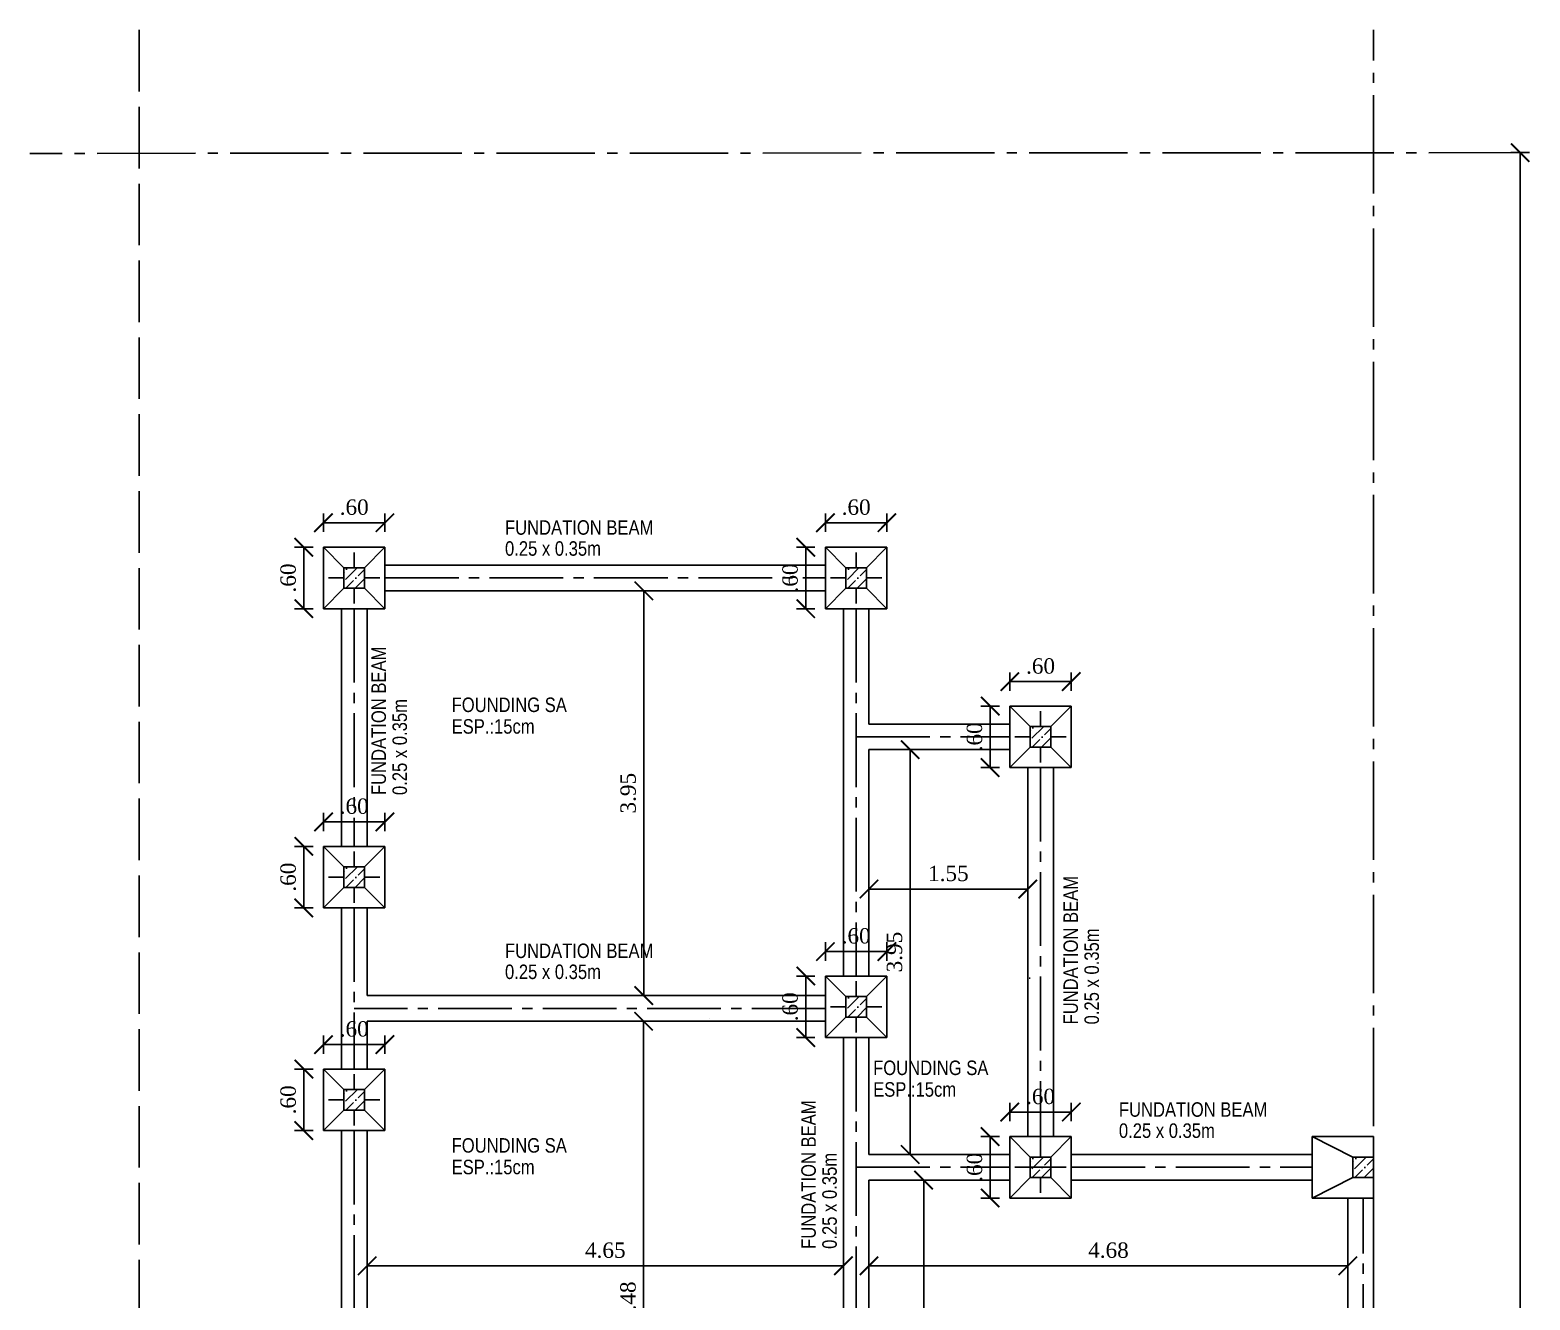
# Model space of a CAD drawing. Header units: millimetres. Extents: x 221 to 543, y -43 to 148.
# Drawn here: x 375.96 to 390.6, y 31.51 to 43.9 of the extents above; entities that cross this region are included whole.
import ezdxf

# ---------------------------------------------------------------- set-up
doc = ezdxf.new("R2010")
doc.units = ezdxf.units.MM
doc.linetypes.add('ACAD_ISO02W100', pattern=[15, 12, -3])
doc.linetypes.add('ACAD_ISO04W100', pattern=[30, 24, -3, 0, -3])
doc.styles.add('COTAS', font='ROMANS', dxfattribs={"width": 0.7})
doc.styles.add('NARROW', font='ARIALN.TTF')
doc.styles.add('PROV', font='times.ttf')
doc.dimstyles.new('COTA-S-S-2-50', dxfattribs={"dimscale": 1.5, "dimtxt": 0.1, "dimasz": 0.06, "dimexe": 0, "dimexo": 0, "dimgap": 0.08, "dimtad": 1, "dimzin": 4, "dimdsep": 46, "dimtxsty": 'COTAS', "dimblk1": 'M2_COTA', "dimblk2": 'M2_COTA', "dimsah": 1, "dimcen": 0.1, "dimse1": 1, "dimse2": 1, "dimclrd": 2, "dimclre": 256, "dimclrt": 6, "dimadec": 0, "dimazin": 0, "dimtfac": 1, "dimtix": 1, "dimtmove": 2, "dimatfit": 3, "dimldrblk": 'M2_COTA', "dimfxl": 1, "dimtolj": 1, "dimtzin": 4, "dimarcsym": 0})

# ---------------------------------------------------------------- blocks, each defined once
blk = doc.blocks.new('M2_COTA')
for p, q in [((-1, 0), (0, 0)), ((0, 1), (0, -1))]:
    blk.add_line(p, q)
at = {"const_width": 0.2}
blk.add_lwpolyline([(-1, -1), (1, 1)], dxfattribs=at)
blk = doc.blocks.new('*D149')
at = {"color": 252, "lineweight": -2, "ltscale": 0.05, "transparency": 16777216}
blk.add_line((390.506, 17.797), (390.506, 42.617), dxfattribs=at)
at = {"layer": 'Defpoints', "color": 0, "ltscale": 0.05, "transparency": 16777216}
for p in [(390.506, 42.707), (390.574, 42.707), (389.882, 17.707)]:
    blk.add_point(p, dxfattribs=at)
at = {"color": 252, "lineweight": -2, "ltscale": 0.05, "transparency": 16777216, "xscale": 0.09, "yscale": 0.09, "zscale": 0.09}
for p, rotation in [((390.506, 42.707), 90), ((390.506, 17.707), 270)]:
    blk.add_blockref('M2_COTA', p, dxfattribs=dict(at, rotation=rotation))
at = {"color": 0, "ltscale": 0.05, "transparency": 16777216, "insert": (390.354, 30.207), "char_height": 0.15, "attachment_point": 5, "rotation": 90, "style": 'PROV'}
blk.add_mtext('\\A1;25.00', dxfattribs=at)
blk = doc.blocks.new('*D151')
at = {"color": 252, "lineweight": -2, "ltscale": 0.05, "transparency": 16777216}
blk.add_line((378.632, 38.767), (378.632, 38.347), dxfattribs=at)
at = {"layer": 'Defpoints', "color": 0, "ltscale": 0.05, "transparency": 16777216}
for p in [(378.946, 38.857), (378.632, 38.257), (378.946, 38.257)]:
    blk.add_point(p, dxfattribs=at)
at = {"color": 252, "lineweight": -2, "ltscale": 0.05, "transparency": 16777216, "xscale": 0.09, "yscale": 0.09, "zscale": 0.09}
for p, rotation in [((378.632, 38.857), 90), ((378.632, 38.257), 270)]:
    blk.add_blockref('M2_COTA', p, dxfattribs=dict(at, rotation=rotation))
at = {"color": 0, "ltscale": 0.05, "transparency": 16777216, "insert": (378.48, 38.557), "char_height": 0.15, "attachment_point": 5, "rotation": 90, "style": 'PROV'}
blk.add_mtext('\\A1;.60', dxfattribs=at)
blk = doc.blocks.new('*D152')
at = {"color": 252, "lineweight": -2, "ltscale": 0.05, "transparency": 16777216}
blk.add_line((378.914, 39.096), (379.334, 39.096), dxfattribs=at)
at = {"layer": 'Defpoints', "color": 0, "ltscale": 0.05, "transparency": 16777216}
for p in [(379.424, 39.096), (378.824, 38.857), (379.424, 38.857)]:
    blk.add_point(p, dxfattribs=at)
at = {"color": 252, "lineweight": -2, "ltscale": 0.05, "transparency": 16777216, "xscale": 0.09, "yscale": 0.09, "zscale": 0.09, "rotation": 180}
blk.add_blockref('M2_COTA', (378.824, 39.096), dxfattribs=at)
at = {"color": 252, "lineweight": -2, "ltscale": 0.05, "transparency": 16777216, "xscale": 0.09, "yscale": 0.09, "zscale": 0.09}
blk.add_blockref('M2_COTA', (379.424, 39.096), dxfattribs=at)
at = {"color": 0, "ltscale": 0.05, "transparency": 16777216, "insert": (379.124, 39.247), "char_height": 0.15, "attachment_point": 5, "style": 'PROV'}
blk.add_mtext('\\A1;.60', dxfattribs=at)
blk = doc.blocks.new('*D153')
at = {"color": 252, "lineweight": -2, "ltscale": 0.05, "transparency": 16777216}
blk.add_line((378.632, 35.848), (378.632, 35.428), dxfattribs=at)
at = {"layer": 'Defpoints', "color": 0, "ltscale": 0.05, "transparency": 16777216}
for p in [(378.946, 35.938), (378.632, 35.338), (378.946, 35.338)]:
    blk.add_point(p, dxfattribs=at)
at = {"color": 252, "lineweight": -2, "ltscale": 0.05, "transparency": 16777216, "xscale": 0.09, "yscale": 0.09, "zscale": 0.09}
for p, rotation in [((378.632, 35.938), 90), ((378.632, 35.338), 270)]:
    blk.add_blockref('M2_COTA', p, dxfattribs=dict(at, rotation=rotation))
at = {"color": 0, "ltscale": 0.05, "transparency": 16777216, "insert": (378.48, 35.638), "char_height": 0.15, "attachment_point": 5, "rotation": 90, "style": 'PROV'}
blk.add_mtext('\\A1;.60', dxfattribs=at)
blk = doc.blocks.new('*D154')
at = {"color": 252, "lineweight": -2, "ltscale": 0.05, "transparency": 16777216}
blk.add_line((378.914, 36.177), (379.334, 36.177), dxfattribs=at)
at = {"layer": 'Defpoints', "color": 0, "ltscale": 0.05, "transparency": 16777216}
for p in [(379.424, 36.177), (378.824, 35.938), (379.424, 35.938)]:
    blk.add_point(p, dxfattribs=at)
at = {"color": 252, "lineweight": -2, "ltscale": 0.05, "transparency": 16777216, "xscale": 0.09, "yscale": 0.09, "zscale": 0.09, "rotation": 180}
blk.add_blockref('M2_COTA', (378.824, 36.177), dxfattribs=at)
at = {"color": 252, "lineweight": -2, "ltscale": 0.05, "transparency": 16777216, "xscale": 0.09, "yscale": 0.09, "zscale": 0.09}
blk.add_blockref('M2_COTA', (379.424, 36.177), dxfattribs=at)
at = {"color": 0, "ltscale": 0.05, "transparency": 16777216, "insert": (379.124, 36.329), "char_height": 0.15, "attachment_point": 5, "style": 'PROV'}
blk.add_mtext('\\A1;.60', dxfattribs=at)
blk = doc.blocks.new('*D155')
at = {"color": 252, "lineweight": -2, "ltscale": 0.05, "transparency": 16777216}
blk.add_line((383.532, 38.767), (383.532, 38.347), dxfattribs=at)
at = {"layer": 'Defpoints', "color": 0, "ltscale": 0.05, "transparency": 16777216}
for p in [(383.846, 38.857), (383.532, 38.257), (383.846, 38.257)]:
    blk.add_point(p, dxfattribs=at)
at = {"color": 252, "lineweight": -2, "ltscale": 0.05, "transparency": 16777216, "xscale": 0.09, "yscale": 0.09, "zscale": 0.09}
for p, rotation in [((383.532, 38.857), 90), ((383.532, 38.257), 270)]:
    blk.add_blockref('M2_COTA', p, dxfattribs=dict(at, rotation=rotation))
at = {"color": 0, "ltscale": 0.05, "transparency": 16777216, "insert": (383.38, 38.557), "char_height": 0.15, "attachment_point": 5, "rotation": 90, "style": 'PROV'}
blk.add_mtext('\\A1;.60', dxfattribs=at)
blk = doc.blocks.new('*D156')
at = {"color": 252, "lineweight": -2, "ltscale": 0.05, "transparency": 16777216}
blk.add_line((383.814, 39.096), (384.234, 39.096), dxfattribs=at)
at = {"layer": 'Defpoints', "color": 0, "ltscale": 0.05, "transparency": 16777216}
for p in [(384.324, 39.096), (383.724, 38.857), (384.324, 38.857)]:
    blk.add_point(p, dxfattribs=at)
at = {"color": 252, "lineweight": -2, "ltscale": 0.05, "transparency": 16777216, "xscale": 0.09, "yscale": 0.09, "zscale": 0.09, "rotation": 180}
blk.add_blockref('M2_COTA', (383.724, 39.096), dxfattribs=at)
at = {"color": 252, "lineweight": -2, "ltscale": 0.05, "transparency": 16777216, "xscale": 0.09, "yscale": 0.09, "zscale": 0.09}
blk.add_blockref('M2_COTA', (384.324, 39.096), dxfattribs=at)
at = {"color": 0, "ltscale": 0.05, "transparency": 16777216, "insert": (384.024, 39.247), "char_height": 0.15, "attachment_point": 5, "style": 'PROV'}
blk.add_mtext('\\A1;.60', dxfattribs=at)
blk = doc.blocks.new('*D157')
at = {"color": 252, "lineweight": -2, "ltscale": 0.05, "transparency": 16777216}
blk.add_line((385.332, 37.217), (385.332, 36.797), dxfattribs=at)
at = {"layer": 'Defpoints', "color": 0, "ltscale": 0.05, "transparency": 16777216}
for p in [(385.646, 37.307), (385.332, 36.707), (385.646, 36.707)]:
    blk.add_point(p, dxfattribs=at)
at = {"color": 252, "lineweight": -2, "ltscale": 0.05, "transparency": 16777216, "xscale": 0.09, "yscale": 0.09, "zscale": 0.09}
for p, rotation in [((385.332, 37.307), 90), ((385.332, 36.707), 270)]:
    blk.add_blockref('M2_COTA', p, dxfattribs=dict(at, rotation=rotation))
at = {"color": 0, "ltscale": 0.05, "transparency": 16777216, "insert": (385.18, 37.007), "char_height": 0.15, "attachment_point": 5, "rotation": 90, "style": 'PROV'}
blk.add_mtext('\\A1;.60', dxfattribs=at)
blk = doc.blocks.new('*D158')
at = {"color": 252, "lineweight": -2, "ltscale": 0.05, "transparency": 16777216}
blk.add_line((385.614, 37.546), (386.034, 37.546), dxfattribs=at)
at = {"layer": 'Defpoints', "color": 0, "ltscale": 0.05, "transparency": 16777216}
for p in [(386.124, 37.546), (385.524, 37.307), (386.124, 37.307)]:
    blk.add_point(p, dxfattribs=at)
at = {"color": 252, "lineweight": -2, "ltscale": 0.05, "transparency": 16777216, "xscale": 0.09, "yscale": 0.09, "zscale": 0.09, "rotation": 180}
blk.add_blockref('M2_COTA', (385.524, 37.546), dxfattribs=at)
at = {"color": 252, "lineweight": -2, "ltscale": 0.05, "transparency": 16777216, "xscale": 0.09, "yscale": 0.09, "zscale": 0.09}
blk.add_blockref('M2_COTA', (386.124, 37.546), dxfattribs=at)
at = {"color": 0, "ltscale": 0.05, "transparency": 16777216, "insert": (385.824, 37.697), "char_height": 0.15, "attachment_point": 5, "style": 'PROV'}
blk.add_mtext('\\A1;.60', dxfattribs=at)
blk = doc.blocks.new('*D159')
at = {"color": 252, "lineweight": -2, "ltscale": 0.05, "transparency": 16777216}
blk.add_line((385.332, 33.017), (385.332, 32.597), dxfattribs=at)
at = {"layer": 'Defpoints', "color": 0, "ltscale": 0.05, "transparency": 16777216}
for p in [(385.646, 33.107), (385.332, 32.507), (385.646, 32.507)]:
    blk.add_point(p, dxfattribs=at)
at = {"color": 252, "lineweight": -2, "ltscale": 0.05, "transparency": 16777216, "xscale": 0.09, "yscale": 0.09, "zscale": 0.09}
for p, rotation in [((385.332, 33.107), 90), ((385.332, 32.507), 270)]:
    blk.add_blockref('M2_COTA', p, dxfattribs=dict(at, rotation=rotation))
at = {"color": 0, "ltscale": 0.05, "transparency": 16777216, "insert": (385.18, 32.807), "char_height": 0.15, "attachment_point": 5, "rotation": 90, "style": 'PROV'}
blk.add_mtext('\\A1;.60', dxfattribs=at)
blk = doc.blocks.new('*D160')
at = {"color": 252, "lineweight": -2, "ltscale": 0.05, "transparency": 16777216}
blk.add_line((385.614, 33.346), (386.034, 33.346), dxfattribs=at)
at = {"layer": 'Defpoints', "color": 0, "ltscale": 0.05, "transparency": 16777216}
for p in [(386.124, 33.346), (385.524, 33.107), (386.124, 33.107)]:
    blk.add_point(p, dxfattribs=at)
at = {"color": 252, "lineweight": -2, "ltscale": 0.05, "transparency": 16777216, "xscale": 0.09, "yscale": 0.09, "zscale": 0.09, "rotation": 180}
blk.add_blockref('M2_COTA', (385.524, 33.346), dxfattribs=at)
at = {"color": 252, "lineweight": -2, "ltscale": 0.05, "transparency": 16777216, "xscale": 0.09, "yscale": 0.09, "zscale": 0.09}
blk.add_blockref('M2_COTA', (386.124, 33.346), dxfattribs=at)
at = {"color": 0, "ltscale": 0.05, "transparency": 16777216, "insert": (385.824, 33.497), "char_height": 0.15, "attachment_point": 5, "style": 'PROV'}
blk.add_mtext('\\A1;.60', dxfattribs=at)
blk = doc.blocks.new('*D161')
at = {"color": 252, "lineweight": -2, "ltscale": 0.05, "transparency": 16777216}
blk.add_line((383.532, 34.583), (383.532, 34.163), dxfattribs=at)
at = {"layer": 'Defpoints', "color": 0, "ltscale": 0.05, "transparency": 16777216}
for p in [(383.846, 34.673), (383.532, 34.073), (383.846, 34.073)]:
    blk.add_point(p, dxfattribs=at)
at = {"color": 252, "lineweight": -2, "ltscale": 0.05, "transparency": 16777216, "xscale": 0.09, "yscale": 0.09, "zscale": 0.09}
for p, rotation in [((383.532, 34.673), 90), ((383.532, 34.073), 270)]:
    blk.add_blockref('M2_COTA', p, dxfattribs=dict(at, rotation=rotation))
at = {"color": 0, "ltscale": 0.05, "transparency": 16777216, "insert": (383.38, 34.373), "char_height": 0.15, "attachment_point": 5, "rotation": 90, "style": 'PROV'}
blk.add_mtext('\\A1;.60', dxfattribs=at)
blk = doc.blocks.new('*D162')
at = {"color": 252, "lineweight": -2, "ltscale": 0.05, "transparency": 16777216}
blk.add_line((383.814, 34.912), (384.234, 34.912), dxfattribs=at)
at = {"layer": 'Defpoints', "color": 0, "ltscale": 0.05, "transparency": 16777216}
for p in [(384.324, 34.912), (383.724, 34.673), (384.324, 34.673)]:
    blk.add_point(p, dxfattribs=at)
at = {"color": 252, "lineweight": -2, "ltscale": 0.05, "transparency": 16777216, "xscale": 0.09, "yscale": 0.09, "zscale": 0.09, "rotation": 180}
blk.add_blockref('M2_COTA', (383.724, 34.912), dxfattribs=at)
at = {"color": 252, "lineweight": -2, "ltscale": 0.05, "transparency": 16777216, "xscale": 0.09, "yscale": 0.09, "zscale": 0.09}
blk.add_blockref('M2_COTA', (384.324, 34.912), dxfattribs=at)
at = {"color": 0, "ltscale": 0.05, "transparency": 16777216, "insert": (384.024, 35.064), "char_height": 0.15, "attachment_point": 5, "style": 'PROV'}
blk.add_mtext('\\A1;.60', dxfattribs=at)
blk = doc.blocks.new('*D163')
at = {"color": 252, "lineweight": -2, "ltscale": 0.05, "transparency": 16777216}
blk.add_line((378.632, 33.675), (378.632, 33.255), dxfattribs=at)
at = {"layer": 'Defpoints', "color": 0, "ltscale": 0.05, "transparency": 16777216}
for p in [(378.946, 33.765), (378.632, 33.165), (378.946, 33.165)]:
    blk.add_point(p, dxfattribs=at)
at = {"color": 252, "lineweight": -2, "ltscale": 0.05, "transparency": 16777216, "xscale": 0.09, "yscale": 0.09, "zscale": 0.09}
for p, rotation in [((378.632, 33.765), 90), ((378.632, 33.165), 270)]:
    blk.add_blockref('M2_COTA', p, dxfattribs=dict(at, rotation=rotation))
at = {"color": 0, "ltscale": 0.05, "transparency": 16777216, "insert": (378.48, 33.465), "char_height": 0.15, "attachment_point": 5, "rotation": 90, "style": 'PROV'}
blk.add_mtext('\\A1;.60', dxfattribs=at)
blk = doc.blocks.new('*D164')
at = {"color": 252, "lineweight": -2, "ltscale": 0.05, "transparency": 16777216}
blk.add_line((378.914, 34.004), (379.334, 34.004), dxfattribs=at)
at = {"layer": 'Defpoints', "color": 0, "ltscale": 0.05, "transparency": 16777216}
for p in [(379.424, 34.004), (378.824, 33.765), (379.424, 33.765)]:
    blk.add_point(p, dxfattribs=at)
at = {"color": 252, "lineweight": -2, "ltscale": 0.05, "transparency": 16777216, "xscale": 0.09, "yscale": 0.09, "zscale": 0.09, "rotation": 180}
blk.add_blockref('M2_COTA', (378.824, 34.004), dxfattribs=at)
at = {"color": 252, "lineweight": -2, "ltscale": 0.05, "transparency": 16777216, "xscale": 0.09, "yscale": 0.09, "zscale": 0.09}
blk.add_blockref('M2_COTA', (379.424, 34.004), dxfattribs=at)
at = {"color": 0, "ltscale": 0.05, "transparency": 16777216, "insert": (379.124, 34.156), "char_height": 0.15, "attachment_point": 5, "style": 'PROV'}
blk.add_mtext('\\A1;.60', dxfattribs=at)
blk = doc.blocks.new('*D190')
at = {"color": 252, "lineweight": -2, "ltscale": 0.05, "transparency": 16777216}
blk.add_line((384.683, 28.847), (384.683, 32.592), dxfattribs=at)
at = {"layer": 'Defpoints', "color": 0, "ltscale": 0.05, "transparency": 16777216}
for p in [(384.149, 32.682), (384.683, 32.682), (384.149, 28.757)]:
    blk.add_point(p, dxfattribs=at)
at = {"color": 252, "lineweight": -2, "ltscale": 0.05, "transparency": 16777216, "xscale": 0.09, "yscale": 0.09, "zscale": 0.09}
for p, rotation in [((384.683, 32.682), 90), ((384.683, 28.757), 270)]:
    blk.add_blockref('M2_COTA', p, dxfattribs=dict(at, rotation=rotation))
at = {"color": 0, "ltscale": 0.05, "transparency": 16777216, "insert": (384.531, 30.72), "char_height": 0.15, "attachment_point": 5, "rotation": 90, "style": 'PROV'}
blk.add_mtext('\\A1;3.93', dxfattribs=at)
blk = doc.blocks.new('*D191')
at = {"color": 252, "lineweight": -2, "ltscale": 0.05, "transparency": 16777216}
blk.add_line((384.239, 31.846), (388.734, 31.846), dxfattribs=at)
at = {"layer": 'Defpoints', "color": 0, "ltscale": 0.05, "transparency": 16777216}
for p in [(384.149, 32.682), (388.824, 32.507), (388.824, 31.846)]:
    blk.add_point(p, dxfattribs=at)
at = {"color": 252, "lineweight": -2, "ltscale": 0.05, "transparency": 16777216, "xscale": 0.09, "yscale": 0.09, "zscale": 0.09, "rotation": 180}
blk.add_blockref('M2_COTA', (384.149, 31.846), dxfattribs=at)
at = {"color": 252, "lineweight": -2, "ltscale": 0.05, "transparency": 16777216, "xscale": 0.09, "yscale": 0.09, "zscale": 0.09}
blk.add_blockref('M2_COTA', (388.824, 31.846), dxfattribs=at)
at = {"color": 0, "ltscale": 0.05, "transparency": 16777216, "insert": (386.487, 31.997), "char_height": 0.15, "attachment_point": 5, "style": 'PROV'}
blk.add_mtext('\\A1;4.68', dxfattribs=at)
blk = doc.blocks.new('*D192')
at = {"color": 252, "lineweight": -2, "ltscale": 0.05, "transparency": 16777216}
blk.add_line((383.809, 31.846), (379.341, 31.846), dxfattribs=at)
at = {"layer": 'Defpoints', "color": 0, "ltscale": 0.05, "transparency": 16777216}
for p in [(379.251, 34.232), (383.899, 34.073), (379.251, 31.846)]:
    blk.add_point(p, dxfattribs=at)
at = {"color": 252, "lineweight": -2, "ltscale": 0.05, "transparency": 16777216, "xscale": 0.09, "yscale": 0.09, "zscale": 0.09, "rotation": 180}
blk.add_blockref('M2_COTA', (379.251, 31.846), dxfattribs=at)
at = {"color": 252, "lineweight": -2, "ltscale": 0.05, "transparency": 16777216, "xscale": 0.09, "yscale": 0.09, "zscale": 0.09}
blk.add_blockref('M2_COTA', (383.899, 31.846), dxfattribs=at)
at = {"color": 0, "ltscale": 0.05, "transparency": 16777216, "insert": (381.575, 31.997), "char_height": 0.15, "attachment_point": 5, "style": 'PROV'}
blk.add_mtext('\\A1;4.65', dxfattribs=at)
blk = doc.blocks.new('*D202')
at = {"color": 252, "lineweight": -2, "ltscale": 0.05, "transparency": 16777216}
blk.add_line((381.949, 34.142), (381.949, 28.847), dxfattribs=at)
at = {"layer": 'Defpoints', "color": 0, "ltscale": 0.05, "transparency": 16777216}
for p in [(381.487, 34.232), (380.874, 28.757), (381.949, 28.757)]:
    blk.add_point(p, dxfattribs=at)
at = {"color": 252, "lineweight": -2, "ltscale": 0.05, "transparency": 16777216, "xscale": 0.09, "yscale": 0.09, "zscale": 0.09}
for p, rotation in [((381.949, 34.232), 90), ((381.949, 28.757), 270)]:
    blk.add_blockref('M2_COTA', p, dxfattribs=dict(at, rotation=rotation))
at = {"color": 0, "ltscale": 0.05, "transparency": 16777216, "insert": (381.798, 31.495), "char_height": 0.15, "attachment_point": 5, "rotation": 90, "style": 'PROV'}
blk.add_mtext('\\A1;5.48', dxfattribs=at)
blk = doc.blocks.new('*D203')
at = {"color": 252, "lineweight": -2, "ltscale": 0.05, "transparency": 16777216}
blk.add_line((381.951, 34.572), (381.951, 38.342), dxfattribs=at)
at = {"layer": 'Defpoints', "color": 0, "ltscale": 0.05, "transparency": 16777216}
for p in [(381.951, 38.432), (383.724, 38.432), (383.724, 34.482)]:
    blk.add_point(p, dxfattribs=at)
at = {"color": 252, "lineweight": -2, "ltscale": 0.05, "transparency": 16777216, "xscale": 0.09, "yscale": 0.09, "zscale": 0.09}
for p, rotation in [((381.951, 38.432), 90), ((381.951, 34.482), 270)]:
    blk.add_blockref('M2_COTA', p, dxfattribs=dict(at, rotation=rotation))
at = {"color": 0, "ltscale": 0.05, "transparency": 16777216, "insert": (381.799, 36.457), "char_height": 0.15, "attachment_point": 5, "rotation": 90, "style": 'PROV'}
blk.add_mtext('\\A1;3.95', dxfattribs=at)
blk = doc.blocks.new('*D204')
at = {"color": 252, "lineweight": -2, "ltscale": 0.05, "transparency": 16777216}
blk.add_line((384.239, 35.522), (385.609, 35.522), dxfattribs=at)
at = {"layer": 'Defpoints', "color": 0, "ltscale": 0.05, "transparency": 16777216}
for p in [(385.699, 35.522), (384.149, 35.14), (385.699, 34.907)]:
    blk.add_point(p, dxfattribs=at)
at = {"color": 252, "lineweight": -2, "ltscale": 0.05, "transparency": 16777216, "xscale": 0.09, "yscale": 0.09, "zscale": 0.09, "rotation": 180}
blk.add_blockref('M2_COTA', (384.149, 35.522), dxfattribs=at)
at = {"color": 252, "lineweight": -2, "ltscale": 0.05, "transparency": 16777216, "xscale": 0.09, "yscale": 0.09, "zscale": 0.09}
blk.add_blockref('M2_COTA', (385.699, 35.522), dxfattribs=at)
at = {"color": 0, "ltscale": 0.05, "transparency": 16777216, "insert": (384.924, 35.673), "char_height": 0.15, "attachment_point": 5, "style": 'PROV'}
blk.add_mtext('\\A1;1.55', dxfattribs=at)
blk = doc.blocks.new('*D205')
at = {"color": 252, "lineweight": -2, "ltscale": 0.05, "transparency": 16777216}
blk.add_line((384.551, 33.022), (384.551, 36.792), dxfattribs=at)
at = {"layer": 'Defpoints', "color": 0, "ltscale": 0.05, "transparency": 16777216}
for p in [(384.551, 36.882), (384.837, 36.882), (384.149, 32.932)]:
    blk.add_point(p, dxfattribs=at)
at = {"color": 252, "lineweight": -2, "ltscale": 0.05, "transparency": 16777216, "xscale": 0.09, "yscale": 0.09, "zscale": 0.09}
for p, rotation in [((384.551, 36.882), 90), ((384.551, 32.932), 270)]:
    blk.add_blockref('M2_COTA', p, dxfattribs=dict(at, rotation=rotation))
at = {"color": 0, "ltscale": 0.05, "transparency": 16777216, "insert": (384.399, 34.907), "char_height": 0.15, "attachment_point": 5, "rotation": 90, "style": 'PROV'}
blk.add_mtext('\\A1;3.95', dxfattribs=at)

msp = doc.modelspace()

# ---------------------------------------------------------------- hatches: boundary and pattern name
h = msp.add_hatch()
h.set_pattern_fill('ANSI36', color=252, scale=0.02, style=0)
h.set_pattern_definition([(45, (87.42752, -88.190956), (0.03367596, 0.123478522), [0.15875, -0.03175, 0, -0.03175])])
h.paths.add_polyline_path([(379.224, 38.657), (379.024, 38.657), (379.024, 38.457), (379.224, 38.457)])
h = msp.add_hatch()
h.set_pattern_fill('ANSI36', color=252, scale=0.02, style=0)
h.set_pattern_definition([(45, (92.32752, -88.190956), (0.03367596, 0.123478522), [0.15875, -0.03175, 0, -0.03175])])
h.paths.add_polyline_path([(384.124, 38.657), (383.924, 38.657), (383.924, 38.457), (384.124, 38.457)])
h = msp.add_hatch()
h.set_pattern_fill('ANSI36', color=252, scale=0.02, style=0)
h.set_pattern_definition([(45, (94.12752, -89.740956), (0.03367596, 0.123478522), [0.15875, -0.03175, 0, -0.03175])])
h.paths.add_polyline_path([(385.924, 37.107), (385.724, 37.107), (385.724, 36.907), (385.924, 36.907)])
h = msp.add_hatch()
h.set_pattern_fill('ANSI36', color=252, scale=0.02, style=0)
h.set_pattern_definition([(45, (87.42752, -91.10961), (0.03367596, 0.123478522), [0.15875, -0.03175, 0, -0.03175])])
h.paths.add_polyline_path([(379.224, 35.738), (379.024, 35.738), (379.024, 35.538), (379.224, 35.538)])
h = msp.add_hatch()
h.set_pattern_fill('ANSI36', color=252, scale=0.02, style=0)
h.set_pattern_definition([(45, (92.32752, -92.37473), (0.03367596, 0.123478522), [0.15875, -0.03175, 0, -0.03175])])
h.paths.add_polyline_path([(384.124, 34.473), (383.924, 34.473), (383.924, 34.273), (384.124, 34.273)])
h = msp.add_hatch()
h.set_pattern_fill('ANSI36', color=252, scale=0.02, style=0)
h.set_pattern_definition([(45, (87.42752, -93.28269), (0.03367596, 0.123478522), [0.15875, -0.03175, 0, -0.03175])])
h.paths.add_polyline_path([(379.224, 33.565), (379.024, 33.565), (379.024, 33.365), (379.224, 33.365)])
h = msp.add_hatch()
h.set_pattern_fill('ANSI36', color=252, scale=0.02, style=0)
h.set_pattern_definition([(45, (94.12752, -93.940956), (0.03367596, 0.123478522), [0.15875, -0.03175, 0, -0.03175])])
h.paths.add_polyline_path([(385.924, 32.907), (385.724, 32.907), (385.724, 32.707), (385.924, 32.707)])
h = msp.add_hatch()
h.set_pattern_fill('ANSI36', color=252, scale=0.02, style=0)
h.set_pattern_definition([(45, (97.27752, -93.940956), (0.03367596, 0.123478522), [0.15875, -0.03175, 0, -0.03175])])
h.paths.add_polyline_path([(389.074, 32.907), (388.874, 32.907), (388.874, 32.707), (389.074, 32.707)])

# ---------------------------------------------------------------- linework, layer by layer
at = {"color": 252, "linetype": 'ACAD_ISO02W100', "ltscale": 0.05}
msp.add_line((377.024, 43.904), (377.024, 21.23), dxfattribs=at)
at = {"color": 252, "linetype": 'ACAD_ISO04W100', "ltscale": 0.04}
for p, q in [((389.074, 31.907), (389.074, 43.904)), ((390.574, 42.707), (375.959, 42.7))]:
    msp.add_line(p, q, dxfattribs=at)
at = {"color": 4}
for p, q in [((378.824, 38.857), (378.824, 38.257)), ((379.424, 38.857), (378.824, 38.857)), ((379.024, 38.657), (378.824, 38.857)), ((379.224, 38.657), (379.424, 38.857)), ((379.424, 38.257), (379.424, 38.857)), ((383.724, 38.857), (383.724, 38.257)), ((384.324, 38.857), (383.724, 38.857)), ((383.924, 38.657), (383.724, 38.857)), ((384.124, 38.657), (384.324, 38.857)), ((384.324, 38.257), (384.324, 38.857)), ((379.024, 38.657), (379.224, 38.657)), ((379.024, 38.657), (379.024, 38.457)), ((379.224, 38.457), (379.224, 38.657)), ((383.924, 38.657), (384.124, 38.657)), ((383.924, 38.657), (383.924, 38.457)), ((384.124, 38.457), (384.124, 38.657)), ((379.024, 38.457), (378.824, 38.257)), ((379.024, 38.457), (379.224, 38.457)), ((379.224, 38.457), (379.424, 38.257)), ((383.924, 38.457), (383.724, 38.257)), ((383.924, 38.457), (384.124, 38.457)), ((384.124, 38.457), (384.324, 38.257)), ((378.824, 38.257), (379.424, 38.257)), ((383.724, 38.257), (384.324, 38.257)), ((385.524, 37.307), (385.524, 36.707)), ((386.124, 37.307), (385.524, 37.307)), ((385.724, 37.107), (385.524, 37.307)), ((385.924, 37.107), (386.124, 37.307)), ((386.124, 36.707), (386.124, 37.307)), ((385.724, 37.107), (385.924, 37.107)), ((385.724, 37.107), (385.724, 36.907)), ((385.924, 36.907), (385.924, 37.107)), ((385.724, 36.907), (385.524, 36.707)), ((385.724, 36.907), (385.924, 36.907)), ((385.924, 36.907), (386.124, 36.707)), ((385.524, 36.707), (386.124, 36.707)), ((378.824, 35.938), (378.824, 35.338)), ((379.424, 35.938), (378.824, 35.938)), ((379.024, 35.738), (378.824, 35.938)), ((379.224, 35.738), (379.424, 35.938)), ((379.424, 35.338), (379.424, 35.938)), ((379.024, 35.738), (379.224, 35.738)), ((379.024, 35.738), (379.024, 35.538)), ((379.224, 35.538), (379.224, 35.738)), ((379.024, 35.538), (378.824, 35.338)), ((379.024, 35.538), (379.224, 35.538)), ((379.224, 35.538), (379.424, 35.338)), ((378.824, 35.338), (379.424, 35.338)), ((383.724, 34.673), (383.724, 34.073)), ((384.324, 34.673), (383.724, 34.673)), ((383.924, 34.473), (383.724, 34.673)), ((384.124, 34.473), (384.324, 34.673)), ((384.324, 34.073), (384.324, 34.673)), ((383.924, 34.473), (384.124, 34.473)), ((383.924, 34.473), (383.924, 34.273)), ((384.124, 34.273), (384.124, 34.473)), ((383.924, 34.273), (383.724, 34.073)), ((384.124, 34.273), (383.924, 34.273)), ((383.924, 34.273), (384.124, 34.273)), ((384.124, 34.273), (384.324, 34.073)), ((383.724, 34.073), (384.324, 34.073)), ((378.824, 33.765), (378.824, 33.165)), ((379.424, 33.765), (378.824, 33.765)), ((379.024, 33.565), (378.824, 33.765)), ((379.224, 33.565), (379.424, 33.765)), ((379.424, 33.165), (379.424, 33.765)), ((379.024, 33.565), (379.224, 33.565)), ((379.024, 33.565), (379.024, 33.365)), ((379.224, 33.365), (379.224, 33.565)), ((379.024, 33.365), (378.824, 33.165)), ((379.024, 33.365), (379.224, 33.365)), ((379.224, 33.365), (379.424, 33.165)), ((378.824, 33.165), (379.424, 33.165)), ((385.524, 33.107), (385.524, 32.507)), ((386.124, 33.107), (385.524, 33.107)), ((385.724, 32.907), (385.524, 33.107)), ((385.924, 32.907), (386.124, 33.107)), ((386.124, 32.507), (386.124, 33.107)), ((388.474, 33.107), (388.474, 32.507)), ((389.074, 33.107), (388.474, 33.107)), ((388.874, 32.907), (388.474, 33.107)), ((389.074, 32.907), (389.074, 33.107)), ((385.724, 32.907), (385.924, 32.907)), ((385.724, 32.907), (385.724, 32.707)), ((385.924, 32.707), (385.924, 32.907)), ((388.874, 32.907), (389.074, 32.907)), ((388.874, 32.907), (388.874, 32.707)), ((389.074, 32.707), (389.074, 32.907)), ((385.724, 32.707), (385.524, 32.507)), ((385.724, 32.707), (385.924, 32.707)), ((385.924, 32.707), (386.124, 32.507)), ((388.874, 32.707), (388.474, 32.507)), ((388.874, 32.707), (389.074, 32.707)), ((389.074, 32.507), (389.074, 32.707)), ((385.524, 32.507), (386.124, 32.507)), ((388.474, 32.507), (389.074, 32.507))]:
    msp.add_line(p, q, dxfattribs=at)
at = {"color": 251}
for p, q in [((379.124, 38.807), (379.124, 38.657)), ((384.024, 38.807), (384.024, 38.657)), ((379.024, 38.557), (378.874, 38.557)), ((379.374, 38.557), (379.224, 38.557)), ((379.437, 38.557), (379.424, 38.557)), ((383.924, 38.557), (383.774, 38.557)), ((384.275, 38.557), (384.125, 38.557)), ((379.124, 38.457), (379.124, 38.307)), ((384.024, 38.457), (384.024, 38.307)), ((385.824, 37.257), (385.824, 37.107)), ((385.724, 37.007), (385.574, 37.007)), ((385.824, 36.907), (385.824, 36.757)), ((386.074, 37.007), (385.924, 37.007)), ((379.124, 35.889), (379.124, 35.738)), ((379.024, 35.638), (378.874, 35.638)), ((379.375, 35.638), (379.225, 35.638)), ((379.124, 35.538), (379.124, 35.388)), ((384.024, 34.624), (384.024, 34.473)), ((383.924, 34.373), (383.774, 34.373)), ((384.024, 34.273), (384.024, 34.123)), ((384.274, 34.373), (384.124, 34.373)), ((379.124, 33.716), (379.124, 33.565)), ((379.024, 33.465), (378.874, 33.465)), ((379.375, 33.465), (379.225, 33.465)), ((379.124, 33.365), (379.124, 33.215)), ((385.824, 33.057), (385.824, 32.907)), ((385.724, 32.807), (385.574, 32.807)), ((386.075, 32.807), (385.925, 32.807)), ((385.824, 32.707), (385.824, 32.557))]:
    msp.add_line(p, q, dxfattribs=at)
at = {"color": 2}
for p, q in [((379.424, 38.682), (383.724, 38.682)), ((379.424, 38.432), (383.724, 38.432)), ((378.999, 38.257), (378.999, 35.938)), ((379.249, 38.257), (379.249, 35.938)), ((383.899, 38.257), (383.899, 34.673)), ((384.149, 38.257), (384.149, 37.132)), ((384.149, 37.132), (385.524, 37.132)), ((384.149, 36.882), (385.524, 36.882)), ((384.149, 36.882), (384.149, 34.673)), ((385.699, 36.707), (385.699, 33.107)), ((385.949, 36.707), (385.949, 33.107)), ((378.999, 35.338), (378.999, 33.765)), ((379.249, 35.338), (379.249, 34.482)), ((385.714, 34.651), (385.724, 34.651)), ((383.724, 34.482), (379.249, 34.482)), ((383.724, 34.232), (379.249, 34.232)), ((379.249, 34.232), (379.249, 33.765)), ((383.899, 34.073), (383.899, 28.757)), ((384.149, 34.073), (384.149, 32.932)), ((384.149, 34.073), (384.149, 32.932)), ((378.999, 33.165), (378.999, 30.787)), ((379.249, 33.165), (379.249, 30.787)), ((384.149, 32.932), (385.524, 32.932)), ((386.124, 32.932), (388.474, 32.932)), ((389.074, 32.907), (389.074, 28.907)), ((384.149, 32.682), (385.524, 32.682)), ((384.149, 32.682), (384.149, 28.757)), ((386.124, 32.682), (388.474, 32.682)), ((388.824, 32.507), (388.824, 28.907))]:
    msp.add_line(p, q, dxfattribs=at)
at = {"color": 252, "linetype": 'ACAD_ISO04W100', "ltscale": 0.03}
for p, q in [((379.424, 38.557), (383.724, 38.557)), ((379.124, 38.257), (379.124, 35.938)), ((384.024, 38.257), (384.024, 34.673)), ((384.024, 37.007), (385.524, 37.007)), ((385.824, 36.707), (385.824, 32.907)), ((379.124, 35.338), (379.124, 33.765)), ((383.724, 34.357), (379.124, 34.357)), ((384.024, 34.073), (384.024, 28.607)), ((379.124, 33.165), (379.124, 30.787)), ((384.024, 32.807), (385.524, 32.807)), ((385.724, 32.807), (385.924, 32.807)), ((386.124, 32.807), (388.474, 32.807)), ((388.974, 28.907), (388.974, 32.507))]:
    msp.add_line(p, q, dxfattribs=at)
at = {"color": 252}
msp.add_line((382.594, 34.257), (382.594, 34.254), dxfattribs=at)
msp.add_line((389.074, 32.707), (389.074, 32.907))

# ---------------------------------------------------------------- texts
at = {"color": 0, "style": 'NARROW'}
for s, height, p in [('FUNDATION BEAM', 0.14142, (380.596, 38.979)), ('0.25 x 0.35m', 0.14142, (380.596, 38.774)), ('FOUNDING SA', 0.14142, (380.075, 37.249)), ('ESP.:15cm', 0.1414, (380.075, 37.038)), ('FUNDATION BEAM', 0.14142, (380.596, 34.849)), ('0.25 x 0.35m', 0.14142, (380.596, 34.644)), ('FOUNDING SA', 0.14142, (384.19, 33.707)), ('ESP.:15cm', 0.1414, (384.19, 33.496)), ('FUNDATION BEAM', 0.14142, (386.589, 33.3)), ('FOUNDING SA', 0.14142, (380.075, 32.95)), ('0.25 x 0.35m', 0.14142, (386.589, 33.094)), ('ESP.:15cm', 0.1414, (380.075, 32.739))]:
    msp.add_text(s, height=height, dxfattribs=at).set_placement(p)
for s, p in [('FUNDATION BEAM', (379.434, 36.439)), ('0.25 x 0.35m', (379.639, 36.439)), ('FUNDATION BEAM', (386.189, 34.201)), ('0.25 x 0.35m', (386.394, 34.201)), ('FUNDATION BEAM', (383.63, 32.011)), ('0.25 x 0.35m', (383.835, 32.011))]:
    msp.add_text(s, height=0.14142, rotation=90, dxfattribs=at).set_placement(p)

# ---------------------------------------------------------------- dimensions: what is measured, and where the dimension line sits
at = {"ltscale": 0.05}
for base, p1, p2, picture, middle in [((390.506, 42.707), (389.882, 17.707), (390.574, 42.707), '*D149', (390.354, 30.207)), ((378.632, 38.257), (378.946, 38.857), (378.946, 38.257), '*D151', (378.48, 38.557)), ((383.532, 38.257), (383.846, 38.857), (383.846, 38.257), '*D155', (383.38, 38.557)), ((381.951, 38.432), (383.724, 34.482), (383.724, 38.432), '*D203', (381.799, 36.457)), ((385.332, 36.707), (385.646, 37.307), (385.646, 36.707), '*D157', (385.18, 37.007)), ((384.551, 36.882), (384.149, 32.932), (384.837, 36.882), '*D205', (384.399, 34.907)), ((378.632, 35.338), (378.946, 35.938), (378.946, 35.338), '*D153', (378.48, 35.638)), ((383.532, 34.073), (383.846, 34.673), (383.846, 34.073), '*D161', (383.38, 34.373)), ((381.949029027, 28.757127801), (381.486514258, 34.232127801), (380.874014258, 28.757127801), '*D202', (381.797514968, 31.494627801)), ((378.632, 33.165), (378.946, 33.765), (378.946, 33.165), '*D163', (378.48, 33.465)), ((385.332, 32.507), (385.646, 33.107), (385.646, 32.507), '*D159', (385.18, 32.807)), ((384.682723814, 32.682127801), (384.149014258, 28.757127801), (384.149014258, 32.682127801), '*D190', (384.531209755, 30.719627801))]:
    dim = msp.add_linear_dim(base=base, p1=p1, p2=p2, angle=90, dimstyle='COTA-S-S-2-50', override={"dimgap": 0.05, "dimpost": '<>', "dimtxsty": 'PROV', "dimclrd": 252, "dimclrt": 0}, dxfattribs=at)
    dim.commit()
    dim.dimension.update_dxf_attribs({"geometry": picture, "text_midpoint": middle})
for base, p1, p2, picture, middle in [((379.424, 39.096), (378.824, 38.857), (379.424, 38.857), '*D152', (379.124, 39.247)), ((384.324, 39.096), (383.724, 38.857), (384.324, 38.857), '*D156', (384.024, 39.247)), ((386.124, 37.546), (385.524, 37.307), (386.124, 37.307), '*D158', (385.824, 37.697)), ((379.424, 36.177), (378.824, 35.938), (379.424, 35.938), '*D154', (379.124, 36.329)), ((385.699, 35.522), (384.149, 35.14), (385.699, 34.907), '*D204', (384.924, 35.673)), ((384.324, 34.912), (383.724, 34.673), (384.324, 34.673), '*D162', (384.024, 35.064)), ((379.424, 34.004), (378.824, 33.765), (379.424, 33.765), '*D164', (379.124, 34.156)), ((379.251, 31.846), (383.899, 34.073), (379.251, 34.232), '*D192', (381.575, 31.997)), ((386.124, 33.346), (385.524, 33.107), (386.124, 33.107), '*D160', (385.824, 33.497)), ((388.824014258, 31.845678469), (384.149014258, 32.682127801), (388.824014258, 32.507127801), '*D191', (386.486514258, 31.997192528))]:
    dim = msp.add_linear_dim(base=base, p1=p1, p2=p2, dimstyle='COTA-S-S-2-50', override={"dimgap": 0.05, "dimpost": '<>', "dimtxsty": 'PROV', "dimclrd": 252, "dimclrt": 0}, dxfattribs=at)
    dim.commit()
    dim.dimension.update_dxf_attribs({"geometry": picture, "text_midpoint": middle})

doc.saveas('drawing.dxf')
